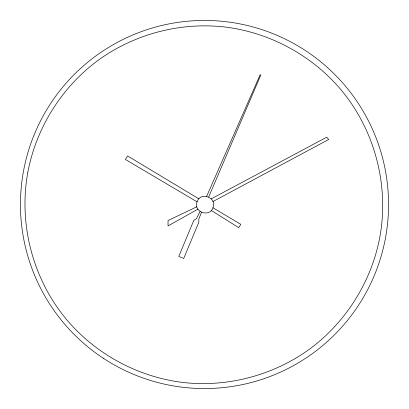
<?xml version="1.0" encoding="UTF-8"?>
<svg xmlns="http://www.w3.org/2000/svg" width="409" height="409" viewBox="0 0 409 409"><rect width="100%" height="100%" fill="white"/><g stroke="black" fill="none" stroke-linecap="round" stroke-linejoin="round"><path stroke-width="0.61" d="M212.961 207.777C217.45 197.798 200.747 191.187 197.189 201.53C192.7 211.509 209.403 218.125 212.961 207.777L240.773 224.321L238.774 227.68L211.259 210.461M201.463 212.327L198.8 219.193L198.8 222.317L183.707 258.462L178.769 256.402L193.856 220.257L196.519 218.621L200.042 211.458M208.687 196.98L260.881 74.873L260.098 74.873L206.663 196.325M197.91 209.163L168.033 225.921L168.033 220.563L196.862 206.765M212.961 201.53L328.688 139.479L326.725 137.194L211.259 198.851M197.082 201.857L125.43 159.469L127.557 155.931L198.892 198.851M27.786 172.526C18.364 224.311 32.986 279.511 66.805 319.843C95.931 354.245 138.007 376.96 182.746 382.441C227.532 387.579 273.754 375.339 310.119 348.703C346.28 321.796 371.597 281.234 379.874 236.923C389.296 185.139 374.675 129.934 340.855 89.602C311.73 55.2 269.654 32.485 224.914 27.004C180.129 21.866 133.912 34.105 97.541 60.742C61.381 87.649 36.064 128.216 27.786 172.526M103.809 358.57A184.055 184.055 0 0 0 388.274 214.664A184.055 184.055 0 0 0 121.412 40.266A184.055 184.055 0 0 0 103.809 358.57"/></g></svg>
